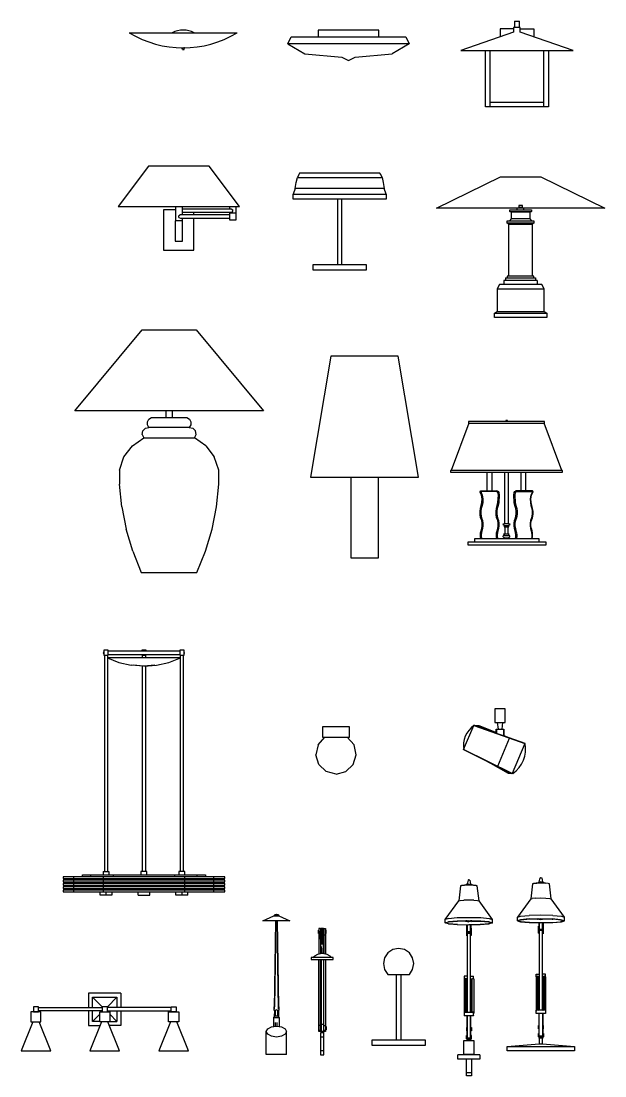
# Model space of a CAD drawing. Header units: millimetres. Extents: x 2339 to 2579, y 10378 to 10536.
# Drawn here: x 2492 to 2578.7, y 10377.5 to 10534.2 of the extents above; entities that cross this region are included whole.
import ezdxf

# ---------------------------------------------------------------- set-up
doc = ezdxf.new("R2010")
doc.units = ezdxf.units.MM

# ---------------------------------------------------------------- blocks, each defined once
blk = doc.blocks.new('12ELMP01')
at = {"color": 0, "linetype": 'ByBlock'}
for p, q in [((-5, 30), (-8, 12)), ((5, 30), (-5, 30)), ((8, 12), (5, 30)), ((-8, 12), (8, 12)), ((-2, 0), (-2, 12)), ((2, 12), (2, 0)), ((2, 0), (-2, 0))]:
    blk.add_line(p, q, dxfattribs=at)
blk = doc.blocks.new('12ELMP27')
at = {"color": 0, "linetype": 'ByBlock'}
for p, q in [((-6.09, 14.17), (-6.28, 13.68)), ((-5.97, 14.34), (-6.09, 14.17)), ((5.97, 14.34), (-5.97, 14.34)), ((6.09, 14.17), (5.97, 14.34)), ((6.28, 13.68), (6.09, 14.17)), ((-6.59, 12.09), (-6.47, 12.95)), ((-6.47, 12.95), (-6.28, 13.68)), ((-6.28, 13.68), (6.28, 13.68)), ((6.28, 13.68), (6.47, 12.95)), ((6.47, 12.95), (6.59, 12.09)), ((-6.59, 12.09), (-6.91, 11.23)), ((-6.91, 10.5), (-6.91, 11.25)), ((-6.91, 11.23), (6.91, 11.23)), ((6.59, 12.09), (-6.59, 12.09)), ((6.91, 11.23), (6.59, 12.09)), ((6.91, 11.25), (6.91, 10.5)), ((6.91, 10.5), (-6.91, 10.5)), ((-0.33, 10.5), (-0.33, 0.75)), ((0.32, 0.75), (0.32, 10.5)), ((4, 0.75), (-4, 0.75)), ((-4, 0.75), (-4, 0)), ((-4, 0), (4, 0)), ((4, 0), (4, 0.75))]:
    blk.add_line(p, q, dxfattribs=at)
blk = doc.blocks.new('12ELMP26')
at = {"color": 0, "linetype": 'ByBlock'}
for p, q in [((-8, -1), (8, -1)), ((-0.19, -3.22), (0.09, -3.22)), ((-0.12, -3.47), (-0.19, -3.22)), ((-0.12, -3.47), (0.12, -3.47)), ((0.19, -3.22), (0.09, -3.22)), ((0.12, -3.47), (0.19, -3.22))]:
    blk.add_line(p, q, dxfattribs=at)
at = {"color": 0}
for centre, radius, start, end in [((0, 12.28), 15.51, 238.9393, 301.0607), ((0, -4.26), 3.65, 63.3564, 116.6436)]:
    blk.add_arc(centre, radius, start, end, dxfattribs=at)
blk = doc.blocks.new('12ELMP24')
at = {"color": 0, "linetype": 'ByBlock'}
for p, q in [((0.75, 0), (-0.75, 0)), ((-0.75, 0), (-0.75, -2)), ((0.75, -2), (0.75, 0)), ((-5.4, -6.05), (-3.91, -2.49)), ((-3.76, -2.49), (-3.91, -2.49)), ((-3.91, -2.49), (3.66, -5.12)), ((-3.76, -2.49), (-3.78, -2.53)), ((-3.77, -2.54), (-3.76, -2.49)), ((-0.5, -3.63), (-3.76, -2.49)), ((-3.68, -2.51), (-3.65, -2.49)), ((-3.65, -2.49), (-3.13, -2.49)), ((-3.65, -2.52), (-3.65, -2.49)), ((-3.13, -2.49), (-0.54, -3.52)), ((-0.75, -2), (0.75, -2)), ((-0.56, -3.51), (-0.56, -3)), ((-0.56, -3), (0.56, -3)), ((-0.54, -3), (-0.54, -3.62)), ((-0.5, -3.66), (-0.5, -3)), ((-0.25, -3), (-0.37, -2)), ((0.37, -2), (0.25, -3)), ((0.5, -3), (0.5, -4)), ((0.54, -4), (0.54, -3)), ((0.56, -3), (0.56, -3.95)), ((0.5, -4), (-0.5, -3.66)), ((-0.35, -8.51), (1.39, -4.33)), ((3.72, -5.12), (0.5, -3.99)), ((0.54, -3.94), (1.77, -4.43)), ((1.47, -4.33), (1.47, -4.36)), ((1.8, -9.57), (-5.4, -6.05)), ((-5.4, -6.05), (-5.4, -6.05)), ((-5.4, -6.05), (1.66, -9.57)), ((3.66, -5.12), (1.8, -9.57)), ((1.24, -9.57), (-1.69, -7.9)), ((1.89, -9.57), (1.24, -9.57)), ((1.82, -9.54), (1.89, -9.57))]:
    blk.add_line(p, q, dxfattribs=at)
at = {"color": 0}
for centre, radius, start, end in [((-1.73, -5.49), 3.71, 125.9903, 188.7359), ((-0.43, -6.02), 4.24, 303.0763, 12.3116)]:
    blk.add_arc(centre, radius, start, end, dxfattribs=at)
blk = doc.blocks.new('12ELMP23')
at = {"color": 0, "linetype": 'ByBlock'}
for p, q in [((4.5, 0), (-4.5, 0)), ((-4.5, 0), (-4.5, -1)), ((4.5, -1), (4.5, 0)), ((-9, -2), (-8.5, -1)), ((-8.5, -1), (8.5, -1)), ((8.5, -1), (9, -2)), ((9, -2), (-9, -2)), ((-9, -2), (-6.5, -3.5)), ((9, -2), (6.5, -3.5)), ((-6.5, -3.5), (-1, -4)), ((-1, -4), (0, -4.5)), ((0, -4.5), (1, -4)), ((1, -4), (6.5, -3.5))]:
    blk.add_line(p, q, dxfattribs=at)
blk = doc.blocks.new('12ELMP21')
at = {"color": 0, "linetype": 'ByBlock'}
for p, q in [((2, 0), (-2, 0)), ((-2, 0), (-2, -1.5)), ((2, -1.5), (2, 0)), ((-2.67, -2.63), (-1.66, -1.5)), ((-2, -1.5), (2, -1.5)), ((1.66, -1.5), (2.67, -2.63)), ((-2.67, -2.63), (-3, -4.11)), ((3, -4.11), (2.67, -2.63)), ((-2.56, -5.56), (-3, -4.11)), ((2.56, -5.56), (3, -4.11)), ((-2.56, -5.56), (-1.47, -6.62)), ((1.47, -6.62), (2.56, -5.56)), ((0, -7), (-1.47, -6.62)), ((0, -7), (1.47, -6.62))]:
    blk.add_line(p, q, dxfattribs=at)
blk = doc.blocks.new('12ELMP18')
at = {"color": 0, "linetype": 'ByBlock'}
for p, q in [((-14, 24), (-4, 36)), ((-4, 36), (4, 36)), ((4, 36), (14, 24)), ((14, 24), (-14, 24)), ((-0.43, 23), (-0.43, 24)), ((0.44, 24), (0.44, 23)), ((-3.23, 22.36), (-3.01, 22.76)), ((-3.23, 21.9), (-3.23, 22.36)), ((-3.01, 22.76), (-2.62, 23)), ((-2.62, 23), (2.63, 23)), ((2.63, 23), (3.01, 22.76)), ((3.01, 22.76), (3.23, 22.36)), ((3.23, 22.36), (3.23, 21.9)), ((-4, 20.48), (-3.91, 21.02)), ((-4, 20.48), (-3.75, 20)), ((-3.91, 21.02), (-3.53, 21.41)), ((-3.53, 21.41), (-3, 21.5)), ((-3, 21.5), (-3.23, 21.9)), ((3, 21.5), (-3, 21.5)), ((3.23, 21.9), (3, 21.5)), ((3, 21.5), (3.54, 21.41)), ((3.54, 21.41), (3.92, 21.02)), ((3.75, 20), (4, 20.48)), ((4, 20.48), (3.92, 21.02)), ((-6.7, 17.16), (-5.45, 18.82)), ((-5.45, 18.82), (-3.75, 20)), ((-3.75, 20), (3.75, 20)), ((5.45, 18.82), (3.75, 20)), ((5.45, 18.82), (6.7, 17.16)), ((-7.36, 15.2), (-6.7, 17.16)), ((7.36, 15.2), (6.7, 17.16)), ((-7.36, 15.2), (-7.37, 13.13)), ((7.38, 13.13), (7.36, 15.2)), ((-7.03, 9.74), (-7.37, 13.13)), ((7.03, 9.74), (7.38, 13.13)), ((-7.03, 9.74), (-6.37, 6.41)), ((6.37, 6.41), (7.03, 9.74)), ((-5.39, 3.15), (-6.37, 6.41)), ((5.4, 3.15), (6.37, 6.41)), ((-5.39, 3.15), (-4.13, 0)), ((4.13, 0), (5.4, 3.15)), ((-4.13, 0), (4.13, 0))]:
    blk.add_line(p, q, dxfattribs=at)
blk = doc.blocks.new('12ELMP17')
at = {"color": 0, "linetype": 'ByBlock'}
for p, q in [((-4.5, 12.5), (-9, 6.5)), ((4.5, 12.5), (-4.5, 12.5)), ((9, 6.5), (4.5, 12.5)), ((-9, 6.5), (9, 6.5)), ((-0.5, 6.5), (-0.5, 4.38)), ((0.5, 6.5), (0.5, 5.25)), ((7.5, 6.5), (7.5, 6.13)), ((8.5, 5.56), (8.5, 6.5)), ((-0.5, 6), (-2.25, 6)), ((-2.25, 6), (-2.25, 0)), ((0.25, 5.25), (0, 5.13)), ((0, 4.88), (0, 5.13)), ((0, 4.88), (0.25, 4.75)), ((7.5, 5.25), (0.25, 5.25)), ((0.25, 4.75), (7.5, 4.75)), ((0.5, 6.13), (7.75, 6.13)), ((0.5, 5.63), (7.75, 5.63)), ((0.5, 4.75), (0.5, 4.38)), ((2.25, 5.25), (2.25, 5.63)), ((2.25, 0), (2.25, 4.75)), ((7.5, 5.63), (7.5, 5.56)), ((7.5, 5.56), (8.5, 5.56)), ((8.5, 5.5), (7.5, 5.5)), ((7.5, 5.5), (7.5, 4.5)), ((7.75, 6.13), (8, 6)), ((7.75, 5.63), (8, 5.75)), ((8, 5.75), (8, 6)), ((8.5, 4.5), (8.5, 5.5)), ((0.54, 4.38), (-0.54, 4.38)), ((-0.54, 4.38), (-0.54, 1.37)), ((0.54, 1.37), (0.54, 4.38)), ((7.5, 4.5), (8.5, 4.5)), ((-2.25, 0), (2.25, 0)), ((-0.54, 1.37), (0.54, 1.37))]:
    blk.add_line(p, q, dxfattribs=at)
blk = doc.blocks.new('12ELMP09')
at = {"color": 0, "linetype": 'ByBlock'}
for p, q in [((-2, 19.87), (-0.38, 20.62)), ((-0.38, 20.62), (-0.25, 20.75)), ((-0.38, 20.62), (0.38, 20.62)), ((-0.25, 20.75), (0, 20.87)), ((0.25, 20.75), (-0.25, 20.75)), ((0, 20.87), (0.25, 20.75)), ((0.25, 20.75), (0.38, 20.62)), ((0.38, 20.62), (2, 19.87)), ((2, 19.87), (-2, 19.87)), ((-0.11, 19.87), (-0.3, 7.12)), ((-0.3, 6.81), (-0.11, 19.87)), ((0.11, 19.87), (0.3, 7.11)), ((0.3, 6.81), (0.11, 19.87)), ((-0.38, 7.12), (-0.3, 7.12)), ((-0.38, 7.12), (-0.38, 6.62)), ((-0.29, 6.63), (-0.38, 6.63)), ((-0.38, 6.62), (-0.29, 6.62)), ((-0.31, 6.62), (-0.32, 5.62)), ((-0.29, 6.62), (-0.29, 6.63)), ((0, 6.67), (-0.21, 6.57)), ((-0.21, 6.57), (-0.21, 5.75)), ((0.21, 6.57), (0, 6.67)), ((0.21, 5.75), (0.21, 6.57)), ((0.29, 6.62), (0.29, 6.63)), ((0.29, 6.63), (0.38, 6.63)), ((0.38, 6.62), (0.29, 6.62)), ((0.3, 7.11), (0.3, 7.12)), ((0.38, 7.12), (0.3, 7.12)), ((0.32, 5.62), (0.3, 6.62)), ((0.3, 6.62), (0.3, 6.62)), ((0.3, 6.62), (0.32, 5.63)), ((0.38, 7.12), (0.38, 6.62)), ((-0.21, 5.75), (-0.43, 5.5)), ((-0.37, 5.57), (-0.43, 5.54)), ((-0.43, 5.54), (-0.41, 5.53)), ((-0.43, 5.54), (-0.43, 4.19)), ((-0.43, 5.5), (0.43, 5.5)), ((-0.21, 5.75), (0.21, 5.75)), ((-0.13, 4.23), (-0.13, 4.75)), ((0.13, 4.23), (0.13, 4.75)), ((0.43, 5.5), (0.21, 5.75)), ((0.37, 5.57), (0.43, 5.54)), ((0.41, 5.53), (0.43, 5.54)), ((0.43, 5.54), (0.43, 4.19)), ((-1.5, 3.43), (-1.3, 3.84)), ((-1.3, 3.02), (-1.5, 3.43)), ((-1.5, 0), (-1.5, 3.43)), ((-1.3, 3.84), (-0.75, 4.14)), ((-0.75, 4.14), (0, 4.25)), ((0, 4.25), (0.75, 4.14)), ((0.75, 4.14), (1.3, 3.84)), ((1.3, 3.84), (1.5, 3.43)), ((1.5, 3.43), (1.3, 3.02)), ((1.5, 0), (1.5, 3.43)), ((-0.75, 2.72), (-1.3, 3.02)), ((0, 2.61), (-0.75, 2.72)), ((0.75, 2.72), (0, 2.61)), ((1.3, 3.02), (0.75, 2.72)), ((1.5, 0), (-1.5, 0))]:
    blk.add_line(p, q, dxfattribs=at)
blk = doc.blocks.new('12ELMP07')
at = {"color": 0, "linetype": 'ByBlock'}
for p, q in [((-0.56, 15.37), (-0.56, 15.87)), ((-0.56, 15.87), (-0.5, 15.87)), ((-0.25, 16.09), (-0.5, 16.09)), ((-0.5, 16.09), (-0.5, 12.32)), ((-0.25, 16.09), (-0.25, 12.39)), ((-0.25, 15.87), (-0.18, 15.87)), ((-0.14, 12.39), (-0.25, 15.7)), ((-0.25, 15.7), (-0.18, 15.7)), ((-0.18, 15.69), (-0.18, 16.16)), ((-0.18, 16.16), (0.19, 16.16)), ((0.19, 16.05), (-0.18, 16.05)), ((-0.18, 15.69), (-0.13, 15.69)), ((-0.13, 16.05), (-0.13, 13.85)), ((0.13, 13.85), (0.13, 16.05)), ((0.13, 12.39), (0.25, 15.7)), ((0.19, 15.69), (0.13, 15.69)), ((0.19, 16.16), (0.19, 15.69)), ((0.19, 15.87), (0.25, 15.87)), ((0.25, 15.7), (0.19, 15.7)), ((0.25, 16.09), (0.25, 12.39)), ((0.25, 16.09), (0.5, 16.09)), ((0.5, 16.09), (0.5, 12.32)), ((0.56, 15.87), (0.5, 15.87)), ((0.56, 15.37), (0.56, 15.87)), ((-0.56, 15.37), (-0.5, 15.37)), ((-0.5, 15.37), (-0.5, 15.38)), ((-0.25, 15.15), (-0.5, 15.15)), ((-0.15, 12.39), (-0.25, 15.22)), ((0.15, 12.39), (0.25, 15.22)), ((0.25, 15.15), (0.5, 15.15)), ((0.56, 15.37), (0.5, 15.37)), ((0.56, 15.38), (0.56, 15.37)), ((-0.18, 13.42), (-0.18, 12.39)), ((-0.13, 13.85), (0.13, 13.85)), ((0.19, 12.39), (0.19, 13.55)), ((1.63, 11.78), (-1.62, 11.78)), ((-1.62, 11.78), (-1.62, 11.53)), ((-1.62, 11.53), (1.63, 11.53)), ((-1.38, 11.78), (-1.12, 12.04)), ((-1.12, 12.04), (-0.67, 12.28)), ((-0.67, 12.28), (-0.24, 12.39)), ((-0.5, 0.84), (-0.5, 11.53)), ((-0.25, 0.84), (-0.25, 11.53)), ((0, 12.4), (-0.24, 12.39)), ((-0.18, 11.53), (-0.18, 0.62)), ((0.24, 12.39), (0, 12.4)), ((0.19, 11.53), (0.19, 0.62)), ((0.24, 12.39), (0.67, 12.28)), ((0.25, 0.84), (0.25, 11.53)), ((0.5, 11.53), (0.5, 0.84)), ((0.67, 12.28), (1.12, 12.04)), ((1.12, 12.04), (1.38, 11.78)), ((1.63, 11.53), (1.63, 11.78)), ((-0.25, 1.69), (-0.5, 1.69)), ((0.19, 1.85), (-0.18, 1.85)), ((0.25, 1.69), (0.5, 1.69)), ((-0.56, 1.55), (-0.56, 1.56)), ((-0.56, 1.56), (-0.5, 1.56)), ((-0.56, 1.56), (-0.56, 1.06)), ((-0.56, 1.06), (-0.5, 1.06)), ((-0.5, 1.38), (-0.5, 1.38)), ((-0.5, 1.06), (-0.5, 1.07)), ((-0.5, 1.02), (-0.25, 1.02)), ((-0.25, 0.84), (-0.5, 0.84)), ((-0.18, 1.56), (-0.25, 1.56)), ((-0.25, 1.56), (-0.25, 1.55)), ((-0.25, 1.38), (-0.25, 1.38)), ((-0.25, 1.07), (-0.25, 1.06)), ((-0.25, 1.06), (-0.18, 1.06)), ((0.25, 0.62), (-0.25, 0.62)), ((-0.25, 0.62), (-0.25, -2.63)), ((0.25, 0), (-0.25, 0)), ((-0.18, 1.38), (-0.18, 1.38)), ((0.19, 0.81), (-0.18, 0.81)), ((0.25, 1.56), (0.19, 1.56)), ((0.19, 1.38), (0.19, 1.38)), ((0.19, 1.06), (0.25, 1.06)), ((0.25, 1.55), (0.25, 1.56)), ((0.25, 1.38), (0.25, 1.38)), ((0.25, 1.06), (0.25, 1.07)), ((0.25, 1.02), (0.5, 1.02)), ((0.5, 0.84), (0.25, 0.84)), ((0.25, -2.63), (0.25, 0.62)), ((0.5, 1.56), (0.56, 1.56)), ((0.5, 1.06), (0.5, 1.07)), ((0.56, 1.06), (0.5, 1.06)), ((0.56, 1.56), (0.56, 1.06)), ((-0.25, -2), (0.25, -2)), ((-0.25, -2.63), (0.25, -2.63))]:
    blk.add_line(p, q, dxfattribs=at)
blk = doc.blocks.new('12ELMP06')
at = {"color": 0, "linetype": 'ByBlock'}
for p, q in [((-0.86, 14.17), (-1.59, 13.69)), ((0, 14.34), (-0.86, 14.17)), ((0.86, 14.17), (0, 14.34)), ((1.59, 13.69), (0.86, 14.17)), ((-2.08, 12.95), (-2.25, 12.09)), ((-1.59, 13.69), (-2.08, 12.95)), ((2.08, 12.95), (1.59, 13.69)), ((2.25, 12.09), (2.08, 12.95)), ((-2.25, 12.09), (-2.08, 11.23)), ((-2.08, 11.23), (-1.59, 10.5)), ((1.59, 10.5), (2.08, 11.23)), ((2.08, 11.23), (2.25, 12.09)), ((-1.59, 10.5), (1.59, 10.5)), ((-0.33, 0.75), (-0.33, 10.5)), ((0.32, 10.5), (0.32, 0.75)), ((4, 0.75), (-4, 0.75)), ((-4, 0.75), (-4, 0)), ((-4, 0), (4, 0)), ((4, 0), (4, 0.75))]:
    blk.add_line(p, q, dxfattribs=at)
blk = doc.blocks.new('12ELMP05')
at = {"color": 0, "linetype": 'ByBlock'}
for p, q in [((-1.25, 25.72), (-1.5, 23.48)), ((-1.08, 25.77), (-1.25, 25.72)), ((-1.08, 25.77), (-0.19, 25.87)), ((-0.63, 25.81), (-1.08, 25.77)), ((-0.63, 25.81), (-0.19, 25.87)), ((0, 25.83), (-0.63, 25.81)), ((-0.32, 25.98), (-0.37, 25.97)), ((-0.37, 25.85), (-0.37, 25.97)), ((-0.19, 25.99), (-0.32, 25.98)), ((-0.12, 26.59), (-0.25, 25.99)), ((-0.19, 25.99), (0, 26)), ((-0.19, 25.87), (0, 25.88)), ((-0.11, 26.59), (-0.12, 26.59)), ((-0.06, 26.6), (-0.11, 26.59)), ((0.06, 26.6), (-0.06, 26.6)), ((0, 26), (0.32, 25.98)), ((0, 25.88), (0.32, 25.86)), ((0.63, 25.81), (0, 25.83)), ((0.06, 26.6), (0.11, 26.59)), ((0.11, 26.59), (0.12, 26.59)), ((0.12, 26.59), (0.24, 25.99)), ((0.19, 25.87), (0.63, 25.81)), ((0.32, 25.98), (0.37, 25.97)), ((0.32, 25.86), (1.08, 25.77)), ((0.37, 25.97), (0.37, 25.85)), ((1.08, 25.77), (0.63, 25.81)), ((1.25, 25.72), (1.08, 25.77)), ((1.5, 23.48), (1.25, 25.72)), ((-1.5, 23.48), (-1.3, 23.54)), ((-1.3, 23.54), (-0.75, 23.59)), ((0, 23.61), (-0.75, 23.59)), ((0.75, 23.59), (0, 23.61)), ((0.75, 23.59), (1.3, 23.54)), ((1.3, 23.54), (1.5, 23.48)), ((-3.5, 20.74), (-1.5, 23.48)), ((3.5, 20.74), (1.5, 23.48)), ((-3.03, 20.89), (-3.5, 20.74)), ((-3.5, 20.24), (-3.5, 20.74)), ((-3.5, 20.24), (-3.03, 20.39)), ((-2.92, 20.39), (-3.37, 20.24)), ((-3.03, 20.89), (-1.75, 21)), ((-1.75, 20.5), (-3.03, 20.39)), ((-3.03, 20.39), (-2.92, 20.39)), ((-2.92, 20.39), (-1.69, 20.49)), ((-1.75, 21), (0, 21.04)), ((0, 20.54), (-1.75, 20.5)), ((-1.75, 20.5), (-1.69, 20.49)), ((-1.69, 20.48), (-1.75, 20.49)), ((-1.69, 20.49), (0, 20.53)), ((-0.37, 20.45), (-1.69, 20.48)), ((-0.5, 20.49), (-0.53, 20.52)), ((-0.43, 20.51), (-0.5, 20.49)), ((0, 20.36), (-0.5, 20.49)), ((-0.5, 20.49), (-0.43, 20.47)), ((-0.43, 20.51), (-0.45, 20.52)), ((-0.26, 20.52), (-0.43, 20.51)), ((-0.43, 20.47), (0, 20.36)), ((-0.25, 20.52), (-0.26, 20.52)), ((0, 21.04), (1.75, 21)), ((1.75, 20.5), (0, 20.54)), ((0, 20.53), (1.69, 20.49)), ((0.5, 20.49), (0, 20.36)), ((0.43, 20.51), (0.25, 20.52)), ((0.25, 20.52), (0.25, 20.52)), ((0.37, 20.45), (1.75, 20.49)), ((0.44, 20.52), (0.43, 20.51)), ((0.43, 20.51), (0.5, 20.49)), ((0.5, 20.49), (0.43, 20.47)), ((0.5, 20.49), (0.53, 20.52)), ((1.69, 20.48), (1.68, 20.49)), ((1.68, 20.49), (1.69, 20.49)), ((1.69, 20.49), (1.75, 20.5)), ((1.69, 20.49), (2.92, 20.39)), ((1.75, 21), (3.03, 20.89)), ((3.03, 20.39), (1.75, 20.5)), ((2.92, 20.39), (3.03, 20.39)), ((2.92, 20.39), (3.37, 20.24)), ((3.03, 20.89), (3.5, 20.74)), ((3.03, 20.39), (3.5, 20.24)), ((3.5, 20.24), (3.5, 20.74)), ((-3.03, 20.09), (-3.5, 20.24)), ((-3.37, 20.24), (-3.5, 20.24)), ((-3.37, 20.24), (-2.92, 20.09)), ((-3.03, 20.09), (-2.92, 20.09)), ((-1.75, 19.97), (-3.03, 20.09)), ((-2.92, 20.09), (-1.69, 19.98)), ((-1.69, 19.98), (-1.75, 19.97)), ((-1.75, 19.97), (0, 19.93)), ((-1.69, 19.98), (0, 19.94)), ((-0.37, 19.43), (-0.37, 19.44)), ((-0.37, 19.44), (-0.25, 19.44)), ((-0.37, 19.44), (-0.37, 18.38)), ((-0.37, 18.94), (-0.37, 18.94)), ((-0.31, 19.44), (-0.31, 19.94)), ((-0.25, 19.94), (-0.25, 6.94)), ((-0.25, 18.94), (-0.25, 18.95)), ((0.25, 18.88), (-0.25, 18.88)), ((-0.25, 18.88), (-0.25, 18.87)), ((-0.25, 18.81), (0.25, 18.81)), ((0, 19.94), (1.69, 19.98)), ((1.75, 19.97), (0, 19.93)), ((0.25, 6.94), (0.25, 19.94)), ((0.37, 19.44), (0.25, 19.44)), ((0.25, 19.44), (0.25, 19.43)), ((0.25, 18.95), (0.25, 18.94)), ((0.31, 19.94), (0.31, 19.44)), ((0.37, 18.38), (0.37, 19.44)), ((0.37, 18.94), (0.37, 18.94)), ((0.37, 18.87), (0.37, 18.88)), ((1.69, 19.98), (2.92, 20.09)), ((1.75, 19.97), (1.69, 19.98)), ((3.03, 20.09), (1.75, 19.97)), ((3.37, 20.24), (2.92, 20.09)), ((2.92, 20.09), (3.03, 20.09)), ((3.5, 20.24), (3.03, 20.09)), ((3.37, 20.24), (3.5, 20.24)), ((-0.37, 18.38), (-0.25, 18.38)), ((-0.31, 18.28), (-0.31, 18.38)), ((0.25, 18.76), (-0.25, 18.76)), ((-0.25, 18.7), (0.25, 18.7)), ((-0.25, 18.38), (-0.25, 18.39)), ((0.37, 18.38), (0.25, 18.38)), ((0.31, 18.38), (0.31, 18.28)), ((0.37, 18.39), (0.37, 18.38)), ((-0.5, 11.98), (-0.72, 11.9)), ((-0.72, 11.9), (-0.72, 6.8)), ((-0.25, 12.31), (-0.69, 12.31)), ((-0.69, 12.31), (-0.69, 12.3)), ((-0.69, 12.31), (-0.69, 11.91)), ((-0.28, 11.9), (-0.5, 11.98)), ((-0.5, 11.98), (-0.5, 6.94)), ((-0.28, 6.94), (-0.28, 11.9)), ((-0.25, 11.81), (-0.28, 11.81)), ((0.25, 12.3), (0.25, 12.31)), ((0.25, 12.31), (0.69, 12.31)), ((0.25, 11.82), (0.25, 11.81)), ((0.25, 11.81), (0.28, 11.81)), ((0.28, 11.9), (0.5, 11.98)), ((0.28, 6.94), (0.28, 11.9)), ((0.5, 11.98), (0.72, 11.9)), ((0.5, 6.94), (0.5, 11.98)), ((0.69, 11.91), (0.69, 12.31)), ((0.72, 11.9), (0.72, 6.8)), ((-0.5, 7.04), (-0.72, 6.96)), ((-0.72, 6.96), (-0.66, 6.94)), ((-0.72, 6.8), (-0.69, 6.78)), ((-0.69, 6.8), (-0.72, 6.8)), ((-0.69, 6.94), (-0.69, 6.44)), ((0.69, 6.94), (-0.69, 6.94)), ((-0.69, 6.94), (-0.69, 6.93)), ((0.69, 6.44), (-0.69, 6.44)), ((-0.5, 7.04), (-0.28, 6.96)), ((-0.28, 6.96), (-0.34, 6.94)), ((-0.31, 6.44), (-0.31, 4.69)), ((-0.25, 6.44), (-0.25, 3.13)), ((0.25, 3.13), (0.25, 6.44)), ((0.5, 7.04), (0.28, 6.96)), ((0.28, 6.96), (0.34, 6.94)), ((0.31, 4.69), (0.31, 6.44)), ((0.72, 6.96), (0.5, 7.04)), ((0.66, 6.94), (0.72, 6.96)), ((0.69, 6.44), (0.69, 6.94)), ((0.72, 6.8), (0.69, 6.8)), ((0.69, 6.78), (0.72, 6.8)), ((0.69, 6.45), (0.69, 6.44)), ((-0.37, 4.69), (-0.25, 4.69)), ((-0.37, 4.68), (-0.37, 4.69)), ((-0.37, 4.69), (-0.37, 4.19)), ((-0.37, 4.19), (-0.25, 4.19)), ((-0.37, 3), (-0.37, 3.5)), ((-0.37, 3.5), (-0.25, 3.5)), ((-0.31, 4.19), (-0.31, 2.81)), ((-0.25, 4.69), (-0.25, 4.68)), ((-0.25, 3.5), (-0.25, 3.49)), ((0.25, 4.68), (0.25, 4.69)), ((0.25, 4.69), (0.37, 4.69)), ((0.37, 4.19), (0.25, 4.19)), ((0.37, 3.5), (0.25, 3.5)), ((0.25, 3.5), (0.25, 3.49)), ((0.31, 2.81), (0.31, 4.19)), ((0.37, 4.69), (0.37, 4.19)), ((0.37, 3), (0.37, 3.5)), ((-0.75, 2.75), (0.75, 2.75)), ((-0.75, 0.75), (-0.75, 2.75)), ((-0.37, 3), (-0.37, 3)), ((-0.37, 3), (0.37, 3)), ((0.25, 3.13), (-0.25, 3.13)), ((-0.25, 3), (-0.25, 2.88)), ((-0.25, 2.88), (0.25, 2.88)), ((0.25, 2.88), (0.25, 3)), ((0.75, 2.75), (0.75, 0.75)), ((-1.63, 0.62), (-0.75, 0.75)), ((1.63, 0.62), (-1.63, 0.62)), ((-1.63, 0), (-1.63, 0.62)), ((1.63, 0), (-1.63, 0)), ((-0.75, 0.75), (0.75, 0.75)), ((-0.37, -2.5), (-0.37, 0)), ((0.37, 0), (0.37, -2.5)), ((0.75, 0.75), (1.63, 0.62)), ((1.63, 0.62), (1.63, 0)), ((-0.37, -2), (0.37, -2)), ((0.37, -2.5), (-0.37, -2.5))]:
    blk.add_line(p, q, dxfattribs=at)
blk = doc.blocks.new('12ELMP04')
at = {"color": 0, "linetype": 'ByBlock'}
for p, q in [((0, 25.06), (-0.33, 25.04)), ((-0.25, 25.05), (-0.13, 25.65)), ((-0.13, 25.65), (-0.11, 25.66)), ((-0.06, 25.66), (-0.11, 25.66)), ((-0.06, 25.66), (0.06, 25.66)), ((0.32, 25.04), (0, 25.06)), ((0.06, 25.66), (0.11, 25.66)), ((0.11, 25.66), (0.13, 25.65)), ((0.13, 25.65), (0.25, 25.05)), ((-1.25, 24.78), (-1.5, 22.54)), ((-1.08, 24.84), (-1.25, 24.78)), ((-0.33, 24.92), (-1.08, 24.84)), ((-1.08, 24.84), (-0.63, 24.87)), ((-0.63, 24.87), (-0.19, 24.93)), ((-0.33, 25.04), (-0.38, 25.03)), ((-0.38, 25.03), (-0.38, 24.92)), ((-0.19, 24.93), (0, 24.94)), ((0, 24.94), (0.19, 24.93)), ((0.19, 24.93), (0.62, 24.87)), ((0.32, 24.92), (0.19, 24.93)), ((0.32, 25.04), (0.37, 25.03)), ((1.08, 24.84), (0.32, 24.92)), ((0.37, 25.03), (0.37, 24.92)), ((1.08, 24.84), (0.62, 24.87)), ((1.25, 24.78), (1.08, 24.84)), ((1.5, 22.54), (1.25, 24.78)), ((-1.5, 22.54), (-3.5, 19.8)), ((-1.5, 22.54), (-1.3, 22.6)), ((-0.75, 22.65), (-1.3, 22.6)), ((-0.75, 22.65), (0, 22.67)), ((0, 22.67), (0.75, 22.65)), ((0.75, 22.65), (1.3, 22.6)), ((1.3, 22.6), (1.5, 22.54)), ((3.5, 19.8), (1.5, 22.54)), ((-3.5, 19.8), (-3.03, 19.95)), ((-3.5, 19.3), (-3.5, 19.8)), ((-3.03, 19.45), (-3.5, 19.3)), ((-3.5, 19.3), (-3.38, 19.3)), ((-3.5, 19.3), (-3.03, 19.15)), ((-2.92, 19.45), (-3.38, 19.3)), ((-3.38, 19.3), (-2.92, 19.15)), ((-3.03, 19.95), (-1.75, 20.06)), ((-1.75, 19.56), (-3.03, 19.45)), ((-3.03, 19.45), (-2.92, 19.45)), ((-2.92, 19.15), (-3.03, 19.15)), ((-3.03, 19.15), (-1.75, 19.04)), ((-2.92, 19.45), (-1.69, 19.56)), ((-1.69, 19.05), (-2.92, 19.15)), ((-1.69, 19.54), (-1.76, 19.55)), ((0, 20.11), (-1.75, 20.06)), ((-1.75, 19.56), (0, 19.61)), ((-1.75, 19.56), (-1.69, 19.56)), ((-1.75, 19.04), (-1.69, 19.05)), ((0, 18.99), (-1.75, 19.04)), ((-1.69, 19.56), (0, 19.59)), ((-0.37, 19.51), (-1.69, 19.54)), ((-1.69, 19.05), (0, 19.01)), ((-0.5, 19.55), (-0.54, 19.58)), ((-0.43, 19.57), (-0.5, 19.55)), ((0, 19.42), (-0.5, 19.55)), ((-0.5, 19.55), (-0.43, 19.53)), ((-0.43, 19.57), (-0.45, 19.58)), ((-0.43, 19.57), (-0.25, 19.59)), ((-0.31, 19), (-0.31, 18.5)), ((-0.26, 19.59), (-0.25, 19.59)), ((-0.25, 19), (-0.25, 6)), ((1.75, 20.06), (0, 20.11)), ((0, 19.61), (1.75, 19.56)), ((0, 19.59), (1.69, 19.56)), ((0.5, 19.55), (0, 19.42)), ((0.43, 19.53), (0, 19.42)), ((0, 19.01), (1.69, 19.05)), ((0, 18.99), (1.75, 19.04)), ((0.25, 19.59), (0.25, 19.59)), ((0.25, 19.59), (0.43, 19.57)), ((0.25, 6), (0.25, 19)), ((0.31, 19), (0.31, 18.5)), ((1.69, 19.54), (0.36, 19.51)), ((0.43, 19.57), (0.44, 19.58)), ((0.43, 19.57), (0.5, 19.55)), ((0.5, 19.55), (0.53, 19.58)), ((1.69, 19.56), (1.68, 19.56)), ((1.68, 19.56), (1.69, 19.54)), ((1.69, 19.56), (1.75, 19.56)), ((2.92, 19.45), (1.69, 19.56)), ((1.69, 19.54), (1.75, 19.55)), ((1.69, 19.05), (2.92, 19.15)), ((1.69, 19.05), (1.75, 19.04)), ((1.75, 20.06), (3.03, 19.95)), ((1.75, 19.56), (3.03, 19.45)), ((1.75, 19.04), (3.03, 19.15)), ((2.92, 19.45), (3.03, 19.45)), ((3.38, 19.3), (2.92, 19.45)), ((3.38, 19.3), (2.92, 19.15)), ((2.92, 19.15), (3.03, 19.15)), ((3.03, 19.95), (3.5, 19.8)), ((3.03, 19.45), (3.5, 19.3)), ((3.03, 19.15), (3.5, 19.3)), ((3.5, 19.3), (3.38, 19.3)), ((3.5, 19.3), (3.5, 19.8)), ((-0.38, 17.45), (-0.38, 18.5)), ((-0.25, 18.5), (-0.38, 18.5)), ((-0.38, 18.01), (-0.38, 18)), ((-0.38, 17.46), (-0.38, 17.45)), ((-0.38, 17.45), (-0.25, 17.45)), ((-0.31, 17.45), (-0.31, 17.34)), ((-0.25, 18.49), (-0.25, 18.5)), ((0.25, 18.01), (-0.25, 18.01)), ((0.25, 17.94), (-0.25, 17.94)), ((-0.25, 17.94), (-0.25, 17.94)), ((-0.25, 17.87), (0.25, 17.87)), ((0.25, 17.82), (-0.25, 17.82)), ((0.25, 18.49), (0.25, 18.5)), ((0.25, 18.5), (0.37, 18.5)), ((0.25, 17.45), (0.25, 17.46)), ((0.37, 17.45), (0.25, 17.45)), ((0.31, 17.45), (0.31, 17.34)), ((0.37, 17.45), (0.37, 18.5)), ((0.37, 18), (0.37, 18.01)), ((0.37, 17.94), (0.37, 17.94)), ((-0.5, 11.04), (-0.72, 10.96)), ((-0.72, 10.96), (-0.72, 5.86)), ((-0.69, 10.97), (-0.69, 11.37)), ((-0.69, 11.37), (-0.25, 11.37)), ((-0.29, 10.96), (-0.5, 11.04)), ((-0.5, 6), (-0.5, 11.04)), ((-0.29, 6), (-0.29, 10.96)), ((-0.25, 11.37), (-0.25, 11.36)), ((0.68, 11.37), (0.25, 11.37)), ((0.25, 11.37), (0.25, 11.36)), ((0.5, 11.04), (0.28, 10.96)), ((0.28, 10.96), (0.28, 6)), ((0.72, 10.96), (0.5, 11.04)), ((0.5, 11.04), (0.5, 6)), ((0.68, 10.97), (0.68, 11.37)), ((0.72, 5.86), (0.72, 10.96)), ((-0.29, 10.88), (-0.29, 10.87)), ((-0.29, 10.87), (-0.25, 10.87)), ((0.25, 10.87), (0.28, 10.87)), ((0.28, 10.87), (0.28, 10.88)), ((-0.72, 6.02), (-0.5, 6.1)), ((-0.72, 6.02), (-0.66, 6)), ((-0.69, 5.87), (-0.72, 5.86)), ((-0.72, 5.86), (-0.69, 5.85)), ((-0.69, 5.5), (-0.69, 6)), ((0.68, 6), (-0.69, 6)), ((-0.69, 5.5), (-0.69, 5.51)), ((0.68, 5.5), (-0.69, 5.5)), ((-0.5, 6.1), (-0.29, 6.02)), ((-0.29, 6.02), (-0.34, 6)), ((-0.31, 6.25), (-0.31, 6)), ((-0.31, 5.5), (-0.31, 3.75)), ((-0.25, 2.19), (-0.25, 5.5)), ((0.25, 5.5), (0.25, 2.19)), ((0.28, 6.02), (0.5, 6.1)), ((0.28, 6.02), (0.34, 6)), ((0.31, 6), (0.31, 6.25)), ((0.31, 3.75), (0.31, 5.5)), ((0.5, 6.1), (0.72, 6.02)), ((0.72, 6.02), (0.66, 6)), ((0.68, 6), (0.68, 5.5)), ((0.68, 5.99), (0.68, 6)), ((0.68, 5.87), (0.72, 5.86)), ((0.68, 5.85), (0.72, 5.86)), ((-0.38, 3.25), (-0.38, 3.75)), ((-0.38, 3.75), (-0.25, 3.75)), ((-0.25, 3.25), (-0.38, 3.25)), ((-0.31, 3.25), (-0.31, 2.56)), ((-0.25, 3.75), (-0.25, 3.74)), ((0.37, 3.75), (0.25, 3.75)), ((0.25, 3.75), (0.25, 3.74)), ((0.25, 3.25), (0.37, 3.25)), ((0.31, 2.56), (0.31, 3.25)), ((0.37, 3.25), (0.37, 3.75)), ((0.37, 3.26), (0.37, 3.25)), ((-0.38, 2.06), (-0.38, 2.56)), ((-0.38, 2.56), (-0.25, 2.56)), ((-0.38, 2.06), (-0.38, 2.07)), ((0.37, 2.06), (-0.38, 2.06)), ((-0.31, 2.06), (-0.31, 1.87)), ((-0.25, 2.56), (-0.25, 2.55)), ((-0.25, 2.19), (0.25, 2.19)), ((-0.25, 1.94), (-0.25, 2.06)), ((0.25, 1.94), (-0.25, 1.94)), ((0.25, 1.87), (-0.25, 1.87)), ((-0.25, 1.87), (-0.25, 1)), ((0.25, 2.55), (0.25, 2.56)), ((0.25, 2.56), (0.37, 2.56)), ((0.25, 2.06), (0.25, 1.94)), ((0.25, 1), (0.25, 1.87)), ((0.31, 1.87), (0.31, 2.06)), ((0.37, 2.56), (0.37, 2.06)), ((-5, 0.62), (-0.25, 1)), ((-5, 0), (-5, 0.62)), ((-5, 0.62), (5, 0.62)), ((5, 0), (-5, 0)), ((-0.25, 1), (0.25, 1)), ((0.25, 1), (5, 0.62)), ((5, 0.62), (5, 0))]:
    blk.add_line(p, q, dxfattribs=at)
blk = doc.blocks.new('12ELMP03')
at = {"color": 0, "linetype": 'ByBlock'}
for p, q in [((-5.31, 0), (-5.96, 0)), ((-5.96, 0), (-5.96, -0.75)), ((-5.31, -0.75), (-5.31, 0)), ((0.32, 0), (-0.32, 0)), ((-0.32, 0), (-0.32, -0.12)), ((0.32, -0.12), (0.32, 0)), ((5.95, 0), (5.31, 0)), ((5.31, 0), (5.31, -0.75)), ((5.95, -0.75), (5.95, 0)), ((-5.96, -0.24), (-6.04, -0.38)), ((-6.04, -0.38), (-5.96, -0.38)), ((-6.04, -0.38), (-5.96, -0.52)), ((-5.96, -0.75), (-5.31, -0.75)), ((-5.84, -0.75), (-5.84, -32.88)), ((-5.41, -0.75), (-5.41, -32.88)), ((5.41, -1.13), (-5.41, -1.13)), ((-5.41, -1.14), (-3.7, -1.82)), ((5.31, -0.12), (-5.31, -0.12)), ((-5.31, -0.63), (5.31, -0.63)), ((-0.32, -0.75), (-0.32, -0.63)), ((-0.32, -0.75), (0.32, -0.75)), ((-0.22, -1.13), (-0.22, -0.75)), ((0.22, -0.75), (0.22, -1.13)), ((0.32, -0.75), (0.32, -0.63)), ((3.7, -1.82), (5.41, -1.14)), ((5.31, -0.75), (5.95, -0.75)), ((5.41, -32.88), (5.41, -0.75)), ((5.84, -0.75), (5.84, -32.88)), ((6.04, -0.38), (5.95, -0.23)), ((5.95, -0.53), (6.04, -0.38)), ((5.95, -0.38), (6.04, -0.38)), ((-3.7, -1.82), (-1.88, -2.24)), ((0, -2.37), (-1.88, -2.24)), ((0, -2.37), (-1.62, -2.24)), ((-0.22, -32.88), (-0.22, -2.36)), ((1.62, -2.24), (0, -2.37)), ((0, -2.37), (1.87, -2.24)), ((0.22, -2.36), (0.22, -32.88)), ((1.87, -2.24), (3.7, -1.82)), ((-6.06, -32.88), (-5.2, -32.88)), ((-6.06, -32.88), (-6.06, -33.37)), ((-5.2, -32.88), (-5.2, -33.37)), ((0.44, -32.88), (-0.44, -32.88)), ((-0.44, -32.88), (-0.44, -33.37)), ((0.44, -33.37), (0.44, -32.88)), ((6.06, -32.88), (5.2, -32.88)), ((5.2, -32.88), (5.2, -33.37)), ((6.06, -33.37), (6.06, -32.88)), ((12, -33.63), (-12, -33.63)), ((-12, -33.63), (-12, -33.88)), ((-12, -33.88), (12, -33.88)), ((12, -34.12), (-12, -34.12)), ((-12, -34.12), (-12, -34.38)), ((-12, -34.38), (12, -34.38)), ((-11.75, -33.88), (-11.75, -34.12)), ((-11.75, -34.38), (-11.75, -34.63)), ((-10.39, -33.88), (-10.39, -33.63)), ((-10.39, -34.38), (-10.39, -34.12)), ((-10.18, -34.12), (-10.18, -33.88)), ((-10.18, -34.63), (-10.18, -34.38)), ((-9.13, -33.37), (9.13, -33.37)), ((-9.13, -33.63), (-9.13, -33.37)), ((-7.9, -33.63), (-7.9, -33.37)), ((-6, -33.88), (-6, -33.63)), ((-6, -34.38), (-6, -34.12)), ((-5.87, -34.12), (-5.87, -33.88)), ((-5.87, -34.63), (-5.87, -34.38)), ((-4.56, -33.37), (-4.56, -33.63)), ((4.56, -33.37), (4.56, -33.63)), ((5.87, -33.88), (5.87, -34.12)), ((5.87, -34.38), (5.87, -34.63)), ((6, -33.63), (6, -33.88)), ((6, -34.12), (6, -34.38)), ((7.9, -33.63), (7.9, -33.37)), ((9.13, -33.37), (9.13, -33.63)), ((10.18, -34.12), (10.18, -33.88)), ((10.18, -34.63), (10.18, -34.38)), ((10.39, -33.88), (10.39, -33.63)), ((10.39, -34.38), (10.39, -34.12)), ((11.75, -34.12), (11.75, -33.88)), ((11.75, -34.38), (11.75, -34.63)), ((12, -33.88), (12, -33.63)), ((12, -34.38), (12, -34.12)), ((12, -34.63), (-12, -34.63)), ((-12, -34.63), (-12, -34.87)), ((-12, -34.87), (12, -34.87)), ((12, -35.13), (-12, -35.13)), ((-12, -35.13), (-12, -35.38)), ((-12, -35.38), (12, -35.38)), ((12, -35.62), (-12, -35.62)), ((-12, -35.62), (-12, -35.88)), ((-12, -35.88), (12, -35.88)), ((-11.75, -34.87), (-11.75, -35.13)), ((-11.75, -35.38), (-11.75, -35.62)), ((-10.39, -34.87), (-10.39, -34.63)), ((-10.39, -35.38), (-10.39, -35.13)), ((-10.39, -35.88), (-10.39, -35.62)), ((-10.18, -35.13), (-10.18, -34.87)), ((-10.18, -35.62), (-10.18, -35.38)), ((-6.5, -36.37), (-6.5, -35.88)), ((-6, -34.87), (-6, -34.63)), ((-6, -35.38), (-6, -35.13)), ((-6, -35.88), (-6, -35.62)), ((-5.87, -35.13), (-5.87, -34.87)), ((-5.87, -35.62), (-5.87, -35.38)), ((-5.63, -35.88), (-5.63, -36.37)), ((-4.77, -35.88), (-4.77, -36.37)), ((-0.87, -36.37), (-0.87, -35.88)), ((0.87, -36.37), (0.87, -35.88)), ((4.76, -36.37), (4.76, -35.88)), ((5.63, -35.88), (5.63, -36.37)), ((5.87, -34.87), (5.87, -35.13)), ((5.87, -35.38), (5.87, -35.62)), ((6, -34.63), (6, -34.87)), ((6, -35.13), (6, -35.38)), ((6, -35.62), (6, -35.88)), ((6.5, -36.37), (6.5, -35.88)), ((10.18, -35.13), (10.18, -34.87)), ((10.18, -35.62), (10.18, -35.38)), ((10.39, -34.87), (10.39, -34.63)), ((10.39, -35.38), (10.39, -35.13)), ((10.39, -35.88), (10.39, -35.62)), ((11.75, -34.87), (11.75, -35.13)), ((11.75, -35.38), (11.75, -35.62)), ((12, -34.87), (12, -34.63)), ((12, -35.38), (12, -35.13)), ((12, -35.88), (12, -35.62)), ((-4.77, -36.37), (-6.5, -36.37)), ((-0.87, -36.37), (0.87, -36.37)), ((6.5, -36.37), (4.76, -36.37))]:
    blk.add_line(p, q, dxfattribs=at)
blk = doc.blocks.new('12ELMP40')
at = {"color": 0, "linetype": 'ByBlock'}
for p, q in [((-0.5, 0), (-2.5, 0)), ((-2.5, 0), (-2.5, -1.18)), ((0.5, 0.2), (-0.5, 0.2)), ((-0.5, 0.2), (-0.5, -0.48)), ((-0.37, 1.14), (-0.37, 0.2)), ((-0.37, 1.14), (0.37, 1.14)), ((-0.37, 0.23), (0.37, 0.23)), ((0.37, 0.2), (0.37, 1.14)), ((0.5, -0.48), (0.5, 0.2)), ((0.5, 0), (2.5, 0)), ((2.5, 0), (2.5, -1.18)), ((-0.5, -0.48), (-8.33, -3.23)), ((8.33, -3.23), (0.5, -0.48)), ((-8.33, -3.23), (8.33, -3.23)), ((-4.66, -11.58), (-4.66, -3.23)), ((-4, -3.23), (-4, -11.58)), ((4, -11.58), (4, -3.23)), ((4.67, -3.23), (4.67, -11.58)), ((-4, -10.91), (4, -10.91)), ((4.67, -11.58), (-4.66, -11.58))]:
    blk.add_line(p, q, dxfattribs=at)
blk = doc.blocks.new('12ELMP41')
at = {"color": 0, "linetype": 'ByBlock'}
for p, q in [((2.4, 0), (-2.4, 0)), ((-2.4, 0), (-2.4, -2.15)), ((2.4, 0), (2.4, -2.15)), ((-0.38, -2.03), (-1.8, -0.6)), ((-1.8, -0.6), (1.8, -0.6)), ((-1.8, -2.15), (-1.8, -0.6)), ((0.38, -2.03), (1.8, -0.6)), ((1.8, -0.6), (1.8, -2.15)), ((-9.47, -2.78), (-10.97, -2.78)), ((-10.97, -2.78), (-10.97, -4.28)), ((-9.84, -2.03), (-10.59, -2.03)), ((-10.59, -2.03), (-10.59, -2.77)), ((-10.59, -2.77), (-9.84, -2.77)), ((-9.84, -2.77), (-9.84, -2.03)), ((-9.84, -2.15), (-0.38, -2.15)), ((-0.38, -2.65), (-9.84, -2.65)), ((-9.47, -4.28), (-9.47, -2.78)), ((-2.4, -2.65), (-2.4, -4.8)), ((-1.8, -4.2), (-1.8, -2.65)), ((-0.75, -4.28), (-0.75, -2.78)), ((-0.75, -2.78), (0.75, -2.78)), ((0.38, -2.03), (-0.38, -2.03)), ((-0.38, -2.03), (-0.38, -2.77)), ((-0.38, -2.78), (-0.38, -2.77)), ((-0.38, -2.77), (0.38, -2.77)), ((0.38, -2.78), (0.37, -2.77)), ((0.38, -2.77), (0.38, -2.03)), ((9.84, -2.15), (0.38, -2.15)), ((0.38, -2.65), (9.84, -2.65)), ((0.75, -2.78), (0.75, -4.28)), ((1.8, -2.65), (1.8, -4.2)), ((2.4, -2.65), (2.4, -4.8)), ((9.47, -2.78), (10.97, -2.78)), ((9.47, -4.28), (9.47, -2.78)), ((9.84, -2.77), (9.84, -2.03)), ((9.84, -2.03), (10.59, -2.03)), ((10.59, -2.77), (9.84, -2.77)), ((10.59, -2.03), (10.59, -2.77)), ((10.97, -2.78), (10.97, -4.28)), ((-10.69, -4.28), (-12.42, -8.59)), ((-10.97, -4.28), (-9.47, -4.28)), ((-8.02, -8.59), (-9.75, -4.28)), ((-0.47, -4.28), (-2.2, -8.59)), ((-1.8, -4.2), (-0.75, -3.15)), ((-0.75, -4.2), (-1.8, -4.2)), ((0.75, -4.28), (-0.75, -4.28)), ((2.2, -8.59), (0.47, -4.28)), ((1.8, -4.2), (0.75, -3.15)), ((0.75, -4.2), (1.8, -4.2)), ((9.74, -4.28), (8.02, -8.59)), ((10.97, -4.28), (9.47, -4.28)), ((12.42, -8.59), (10.69, -4.28)), ((-2.4, -4.8), (-0.68, -4.8)), ((2.4, -4.8), (0.68, -4.8)), ((-12.42, -8.59), (-8.02, -8.59)), ((-2.2, -8.59), (2.2, -8.59)), ((8.02, -8.59), (12.42, -8.59))]:
    blk.add_line(p, q, dxfattribs=at)
blk = doc.blocks.new('12ELMP46')
at = {"color": 0, "linetype": 'Continuous'}
for p, q in [((-16.38, 16.25), (-6.88, 20.87)), ((-6.88, 20.87), (-0.87, 20.87)), ((-0.87, 20.87), (8.63, 16.25)), ((8.63, 16.25), (-16.38, 16.25)), ((-5.5, 16), (-2.29, 16)), ((-5.5, 15.75), (-5.5, 16)), ((-5.25, 15.62), (-5.5, 15.75)), ((-5.5, 15.75), (-2.29, 15.75)), ((-4.38, 16), (-4.38, 16.25)), ((-3.62, 16.62), (-4.13, 16.62)), ((-4.13, 16.62), (-4.13, 16.37)), ((-4.13, 16.37), (-3.62, 16.37)), ((-3.62, 16.37), (-3.62, 16.62)), ((-3.39, 16), (-3.39, 16.25)), ((-2.29, 15.75), (-2.53, 15.62)), ((-2.29, 16), (-2.29, 15.75)), ((-5.88, 14), (-5.88, 14.37)), ((-5.88, 14.37), (-1.92, 14.37)), ((-5.5, 14.37), (-5.25, 14.62)), ((-2.53, 15.62), (-5.25, 15.62)), ((-5.25, 14.62), (-5.25, 15.62)), ((-2.53, 14.62), (-5.25, 14.62)), ((-2.53, 15.62), (-2.53, 14.62)), ((-2.53, 14.62), (-2.29, 14.37)), ((-1.92, 14.37), (-1.92, 14)), ((-1.92, 14), (-5.88, 14)), ((-5.63, 13.87), (-5.88, 14)), ((-5.63, 6.12), (-5.63, 13.87)), ((-5.63, 13.87), (-2.16, 13.87)), ((-1.92, 14), (-2.16, 13.87)), ((-2.16, 13.87), (-2.16, 6.12)), ((-7, 4.87), (-7.37, 4.25)), ((-0.75, 4.87), (-7, 4.87)), ((-1.43, 5.5), (-6.37, 5.5)), ((-6.37, 5.5), (-6.37, 4.87)), ((-6.13, 5.87), (-1.68, 5.87)), ((-6.13, 5.87), (-6.13, 5.5)), ((-1.92, 6.12), (-5.88, 6.12)), ((-5.88, 6.12), (-5.88, 5.87)), ((-1.92, 5.87), (-1.92, 6.12)), ((-1.68, 5.87), (-1.68, 5.5)), ((-1.43, 5.5), (-1.43, 4.87)), ((-0.38, 4.25), (-0.75, 4.87)), ((-7.37, 4.25), (-0.38, 4.25)), ((-7.37, 4.25), (-7.37, 0.88)), ((-0.38, 0.88), (-0.38, 4.25)), ((-7.75, 0.62), (-7.37, 0.88)), ((-7.75, 0), (-7.75, 0.62)), ((-7.75, 0.62), (0, 0.62)), ((0, 0), (-7.75, 0)), ((-7.37, 0.88), (-0.38, 0.88)), ((-0.38, 0.88), (0, 0.62)), ((0, 0.62), (0, 0))]:
    blk.add_line(p, q, dxfattribs=at)
blk = doc.blocks.new('12ELMP48')
at = {"color": 0, "linetype": 'Continuous'}
for p, q in [((-5.66, 18.13), (-8.28, 11.12)), ((5.56, 18.37), (-5.69, 18.37)), ((-5.69, 18.37), (-5.69, 18.13)), ((-5.69, 18.13), (5.56, 18.13)), ((0.06, 18.5), (-0.19, 18.5)), ((-0.19, 18.5), (-0.19, 18.37)), ((0.06, 18.37), (0.06, 18.5)), ((8.16, 11.12), (5.53, 18.13)), ((5.56, 18.13), (5.56, 18.37)), ((8.25, 11.12), (-8.38, 11.12)), ((-8.38, 11.12), (-8.38, 10.87)), ((8.25, 10.87), (8.25, 11.12)), ((-8.38, 10.87), (8.25, 10.87)), ((-2.94, 8.06), (-2.94, 10.87)), ((-2.21, 8.06), (-2.21, 10.87)), ((-0.31, 3.25), (-0.31, 10.87)), ((0.17, 10.87), (0.17, 3.25)), ((2.09, 8.06), (2.09, 10.87)), ((2.81, 8.06), (2.81, 10.87)), ((-4, 8), (-3.91, 8.06)), ((-1.31, 8), (-4, 8)), ((-3.97, 7.81), (-4, 8)), ((-3.91, 8.06), (-1.47, 8.06)), ((-3.78, 8.06), (-3.87, 8)), ((-3.87, 8), (-3.84, 7.81)), ((-1.44, 8), (-1.59, 8.06)), ((-1.47, 8.06), (-1.31, 8)), ((-1.35, 7.81), (-1.44, 8)), ((-1.31, 8), (-1.22, 7.81)), ((1.09, 7.81), (1.19, 8)), ((1.19, 8), (1.34, 8.06)), ((1.19, 8), (3.87, 8)), ((1.31, 8), (1.22, 7.81)), ((1.31, 8), (1.47, 8.06)), ((3.78, 8.06), (1.34, 8.06)), ((3.66, 8.06), (3.75, 8)), ((3.75, 8), (3.72, 7.81)), ((3.87, 8), (3.78, 8.06)), ((3.84, 7.81), (3.87, 8)), ((-3.78, 7.41), (-3.97, 7.81)), ((-3.84, 7.81), (-3.66, 7.41)), ((-3.81, 5.88), (-3.72, 6.34)), ((-3.69, 6.87), (-3.78, 7.41)), ((-3.72, 6.34), (-3.69, 6.87)), ((-3.59, 6.34), (-3.69, 5.88)), ((-3.66, 7.41), (-3.56, 6.87)), ((-3.56, 6.87), (-3.59, 6.34)), ((-1.44, 5.88), (-1.35, 6.34)), ((-1.28, 7.41), (-1.35, 7.81)), ((-1.35, 6.34), (-1.28, 7.41)), ((-1.22, 6.34), (-1.31, 5.88)), ((-1.22, 7.81), (-1.16, 7.41)), ((-1.16, 7.41), (-1.22, 6.34)), ((1.03, 7.41), (1.09, 7.81)), ((1.09, 6.34), (1.03, 7.41)), ((1.19, 5.88), (1.09, 6.34)), ((1.22, 7.81), (1.16, 7.41)), ((1.16, 7.41), (1.22, 6.34)), ((1.22, 6.34), (1.31, 5.88)), ((3.53, 7.41), (3.44, 6.87)), ((3.44, 6.87), (3.47, 6.34)), ((3.47, 6.34), (3.56, 5.88)), ((3.72, 7.81), (3.53, 7.41)), ((3.56, 6.87), (3.66, 7.41)), ((3.59, 6.34), (3.56, 6.87)), ((3.69, 5.88), (3.59, 6.34)), ((3.66, 7.41), (3.84, 7.81)), ((-4, 5.06), (-3.94, 5.47)), ((-4, 4.59), (-4, 5.06)), ((-3.94, 5.47), (-3.81, 5.88)), ((-3.81, 5.47), (-3.87, 5.06)), ((-3.87, 5.06), (-3.87, 4.59)), ((-3.69, 5.88), (-3.81, 5.47)), ((-1.62, 5.06), (-1.56, 5.47)), ((-1.62, 4.59), (-1.62, 5.06)), ((-1.56, 5.47), (-1.44, 5.88)), ((-1.44, 5.47), (-1.5, 5.06)), ((-1.5, 5.06), (-1.5, 4.59)), ((-1.31, 5.88), (-1.44, 5.47)), ((1.31, 5.47), (1.19, 5.88)), ((1.31, 5.88), (1.44, 5.47)), ((1.37, 5.06), (1.31, 5.47)), ((1.37, 4.59), (1.37, 5.06)), ((1.44, 5.47), (1.5, 5.06)), ((1.5, 5.06), (1.5, 4.59)), ((3.56, 5.88), (3.69, 5.47)), ((3.81, 5.47), (3.69, 5.88)), ((3.69, 5.47), (3.75, 5.06)), ((3.75, 5.06), (3.75, 4.59)), ((3.87, 5.06), (3.81, 5.47)), ((3.87, 4.59), (3.87, 5.06)), ((-3.91, 4.06), (-4, 4.59)), ((-3.75, 3.69), (-3.91, 4.06)), ((-3.87, 4.59), (-3.78, 4.06)), ((-3.78, 4.06), (-3.63, 3.69)), ((-3.69, 3.28), (-3.75, 3.69)), ((-3.69, 2.88), (-3.69, 3.28)), ((-3.63, 3.69), (-3.56, 3.28)), ((-3.56, 3.28), (-3.56, 2.88)), ((-1.53, 4.06), (-1.62, 4.59)), ((-1.38, 3.69), (-1.53, 4.06)), ((-1.5, 4.59), (-1.41, 4.06)), ((-1.41, 4.06), (-1.25, 3.69)), ((-1.31, 3.28), (-1.38, 3.69)), ((-1.31, 2.88), (-1.31, 3.28)), ((-1.25, 3.69), (-1.19, 3.28)), ((-1.19, 3.28), (-1.19, 2.88)), ((-0.56, 3.19), (-0.31, 3.25)), ((-0.56, 3.06), (-0.56, 3.19)), ((-0.31, 3.25), (0.17, 3.25)), ((0.17, 3.25), (0.41, 3.19)), ((0.41, 3.19), (0.41, 3.06)), ((1.06, 3.28), (1.12, 3.69)), ((1.06, 2.88), (1.06, 3.28)), ((1.12, 3.69), (1.28, 4.06)), ((1.25, 3.69), (1.19, 3.28)), ((1.19, 3.28), (1.19, 2.88)), ((1.4, 4.06), (1.25, 3.69)), ((1.28, 4.06), (1.37, 4.59)), ((1.5, 4.59), (1.4, 4.06)), ((3.5, 3.69), (3.44, 3.28)), ((3.44, 3.28), (3.44, 2.88)), ((3.66, 4.06), (3.5, 3.69)), ((3.56, 3.28), (3.62, 3.69)), ((3.56, 2.88), (3.56, 3.28)), ((3.62, 3.69), (3.78, 4.06)), ((3.75, 4.59), (3.66, 4.06)), ((3.78, 4.06), (3.87, 4.59)), ((-3.94, 1.53), (-3.91, 1.84)), ((-3.91, 1.84), (-3.84, 2.16)), ((-3.84, 2.16), (-3.75, 2.47)), ((-3.78, 1.84), (-3.81, 1.53)), ((-3.72, 2.16), (-3.78, 1.84)), ((-3.75, 2.47), (-3.69, 2.88)), ((-3.63, 2.47), (-3.72, 2.16)), ((-3.56, 2.88), (-3.63, 2.47)), ((-1.56, 1.53), (-1.53, 1.84)), ((-1.53, 1.84), (-1.47, 2.16)), ((-1.47, 2.16), (-1.38, 2.47)), ((-1.41, 1.84), (-1.44, 1.53)), ((-1.35, 2.16), (-1.41, 1.84)), ((-1.38, 2.47), (-1.31, 2.88)), ((-1.25, 2.47), (-1.35, 2.16)), ((-1.19, 2.88), (-1.25, 2.47)), ((-0.56, 3.06), (-0.31, 2.94)), ((0.35, 1.62), (-0.5, 1.62)), ((-0.5, 1.62), (-0.38, 1.44)), ((-0.44, 2.88), (-0.31, 2.94)), ((-0.44, 2.88), (-0.44, 2.75)), ((-0.44, 2.75), (0.29, 2.75)), ((-0.31, 2.94), (0.17, 2.94)), ((-0.31, 2.75), (-0.31, 1.62)), ((0.17, 2.94), (0.41, 3.06)), ((0.17, 2.94), (0.29, 2.88)), ((0.17, 1.62), (0.17, 2.75)), ((0.23, 1.44), (0.35, 1.62)), ((0.29, 2.75), (0.29, 2.88)), ((1.12, 2.47), (1.06, 2.88)), ((1.22, 2.16), (1.12, 2.47)), ((1.19, 2.88), (1.25, 2.47)), ((1.28, 1.84), (1.22, 2.16)), ((1.25, 2.47), (1.34, 2.16)), ((1.31, 1.53), (1.28, 1.84)), ((1.34, 2.16), (1.4, 1.84)), ((1.4, 1.84), (1.44, 1.53)), ((3.44, 2.88), (3.5, 2.47)), ((3.5, 2.47), (3.59, 2.16)), ((3.62, 2.47), (3.56, 2.88)), ((3.59, 2.16), (3.66, 1.84)), ((3.72, 2.16), (3.62, 2.47)), ((3.66, 1.84), (3.69, 1.53)), ((3.78, 1.84), (3.72, 2.16)), ((3.81, 1.53), (3.78, 1.84)), ((-5.75, 0.5), (5.75, 0.5)), ((-5.75, 0), (-5.75, 0.5)), ((5.75, 0), (-5.75, 0)), ((-4.75, 0.5), (-4.75, 1)), ((-4.75, 1), (4.75, 1)), ((-3.94, 1.25), (-3.94, 1.53)), ((-3.87, 1), (-3.94, 1.25)), ((-3.81, 1.53), (-3.81, 1.25)), ((-3.81, 1.25), (-3.75, 1)), ((-1.56, 1.25), (-1.56, 1.53)), ((-1.5, 1), (-1.56, 1.25)), ((-1.44, 1.53), (-1.44, 1.25)), ((-1.44, 1.25), (-1.38, 1)), ((-0.38, 1.44), (-0.56, 1.37)), ((-0.56, 1.25), (-0.56, 1.37)), ((-0.56, 1.25), (-0.31, 1.12)), ((-0.38, 1.44), (0.23, 1.44)), ((-0.31, 1), (-0.31, 1.12)), ((-0.31, 1.12), (0.17, 1.12)), ((0.17, 1.12), (0.41, 1.25)), ((0.17, 1), (0.17, 1.12)), ((0.41, 1.37), (0.23, 1.44)), ((0.41, 1.25), (0.41, 1.37)), ((1.25, 1), (1.31, 1.25)), ((1.31, 1.25), (1.31, 1.53)), ((1.44, 1.25), (1.37, 1)), ((1.44, 1.53), (1.44, 1.25)), ((3.69, 1.25), (3.62, 1)), ((3.69, 1.53), (3.69, 1.25)), ((3.75, 1), (3.81, 1.25)), ((3.81, 1.25), (3.81, 1.53)), ((4.75, 1), (4.75, 0.5)), ((5.75, 0.5), (5.75, 0))]:
    blk.add_line(p, q, dxfattribs=at)

msp = doc.modelspace()

# ---------------------------------------------------------------- block references
at = {"color": 18}
for name, p in [('12ELMP26', (2516.07, 10533.42)), ('12ELMP23', (2540.61, 10532.8)), ('12ELMP40', (2565.61, 10533.01)), ('12ELMP17', (2515.42, 10500.13)), ('12ELMP27', (2539.3, 10497.23)), ('12ELMP46', (2570.04, 10490.15)), ('12ELMP18', (2513.98, 10452.29)), ('12ELMP01', (2542.99, 10454.42)), ('12ELMP48', (2564.13, 10456.33)), ('12ELMP03', (2510.24, 10440.74)), ('12ELMP24', (2563.1, 10432.03)), ('12ELMP21', (2538.76, 10429.34)), ('12ELMP05', (2558.48, 10380.03)), ('12ELMP04', (2569.17, 10381.28)), ('12ELMP09', (2529.91, 10380.69)), ('12ELMP07', (2536.71, 10383.31)), ('12ELMP06', (2548.05, 10382.11)), ('12ELMP41', (2504.43, 10389.83))]:
    msp.add_blockref(name, p, dxfattribs=at)

doc.saveas('drawing.dxf')
